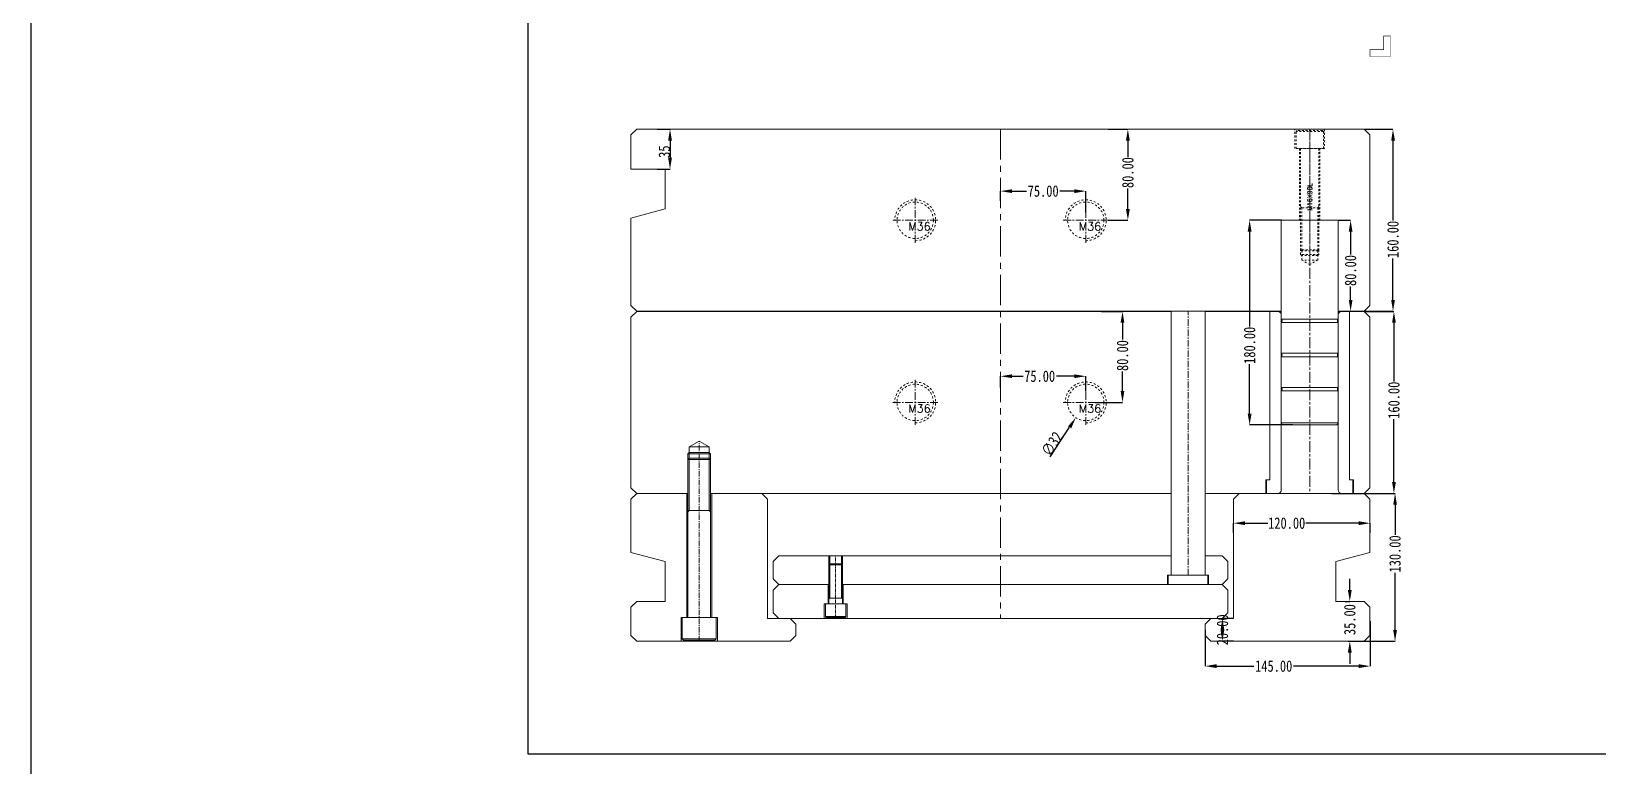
# Model space of a CAD drawing. Header units: millimetres. Extents: x -569 to 1807, y -7664 to 1724.
# Drawn here: x -569 to 809, y -1967 to -1321 of the extents above; entities that cross this region are included whole.
import ezdxf
from ezdxf.enums import TextEntityAlignment as Align

# ---------------------------------------------------------------- set-up
doc = ezdxf.new("R2010")
doc.units = ezdxf.units.MM
doc.header["$LTSCALE"] = 16.335
doc.header["$PDMODE"] = 3
doc.header["$PDSIZE"] = 0.3125
doc.linetypes.add('CENTER', pattern=[0.6, 0.375, -0.075, 0.075, -0.075])
doc.linetypes.add('HIDDEN', pattern=[0.2, 0.1, -0.1])
doc.layers.get('0').update_dxf_attribs({"linetype": 'CONTINUOUS'})
doc.layers.get('Defpoints').update_dxf_attribs({"linetype": 'CONTINUOUS'})
doc.layers.add('moldbase', color=7, linetype='CONTINUOUS', lineweight=20)
doc.layers.add('screw', color=33, linetype='CONTINUOUS', lineweight=13)
doc.styles.get("Standard").update_dxf_attribs({"font": 'txt', "width": 0.8})
doc.styles.add('TXT', font='txt.shx', dxfattribs={"bigfont": 'gbcbig.shx'})
doc.dimstyles.get("Standard").update_dxf_attribs({"dimtxt": 0.15625, "dimasz": 0.1875, "dimexe": 0.125, "dimexo": 0.0625, "dimtad": 0, "dimtih": 1, "dimtoh": 1, "dimdsep": 46, "dimtxsty": 'Standard', "dimcen": 0.09, "dimadec": 0, "dimazin": 0, "dimtp": 0.01, "dimtm": 0.01, "dimtfac": 1, "dimtofl": 0, "dimtmove": 0, "dimatfit": 3, "dimfxl": 0, "dimtolj": 1, "dimarcsym": 0})
doc.dimstyles.new('副本 ISO-25-1', dxfattribs={"dimtxt": 10, "dimasz": 10, "dimexe": 0, "dimexo": 0, "dimgap": 0, "dimtad": 1, "dimtxsty": 'Standard', "dimcen": 0, "dimclrd": 6, "dimclre": 6, "dimclrt": 4, "dimazin": 0, "dimtfac": 1, "dimtofl": 0, "dimtmove": 0, "dimatfit": 3, "dimfxl": 0, "dimarcsym": 0})

# ---------------------------------------------------------------- blocks, each defined once
blk = doc.blocks.new('*D120')
at = {"color": 6, "lineweight": -2}
for p, q in [((603.3, -1407.2), (628.5, -1407.2)), ((628.5, -1417.2), (628.5, -1487.5)), ((628.5, -1557.2), (628.5, -1520.8)), ((603.3, -1567.2), (628.5, -1567.2))]:
    blk.add_line(p, q, dxfattribs=at)
at = {"color": 6}
for points in [[(626.9, -1417.2), (630.2, -1417.2), (628.5, -1407.2)], [(626.9, -1557.2), (630.2, -1557.2), (628.5, -1567.2)]]:
    blk.add_solid(points, dxfattribs=at)
at = {"layer": 'Defpoints', "color": 0}
for p in [(603.3, -1407.2), (603.3, -1567.2), (628.5, -1567.2)]:
    blk.add_point(p, dxfattribs=at)
at = {"color": 4, "insert": (628.5, -1504.1), "char_height": 10, "attachment_point": 5, "rotation": 90}
blk.add_mtext('\\A1;160.00', dxfattribs=at)
blk = doc.blocks.new('*D121')
at = {"color": 6, "lineweight": -2}
for p, q in [((603.3, -1567.4), (629.3, -1567.4)), ((629.3, -1577.4), (629.3, -1628.9)), ((629.3, -1717.4), (629.3, -1662.2)), ((601.4, -1727.4), (629.3, -1727.4))]:
    blk.add_line(p, q, dxfattribs=at)
at = {"color": 6}
for points in [[(627.7, -1577.4), (631, -1577.4), (629.3, -1567.4)], [(627.7, -1717.4), (631, -1717.4), (629.3, -1727.4)]]:
    blk.add_solid(points, dxfattribs=at)
at = {"layer": 'Defpoints', "color": 0}
for p in [(603.3, -1567.4), (601.4, -1727.4), (629.3, -1727.4)]:
    blk.add_point(p, dxfattribs=at)
at = {"color": 4, "insert": (629.3, -1645.5), "char_height": 10, "attachment_point": 5, "rotation": 90}
blk.add_mtext('\\A1;160.00', dxfattribs=at)
blk = doc.blocks.new('*D122')
at = {"color": 6, "lineweight": -2}
for p, q in [((580.3, -1487.2), (591.2, -1487.2)), ((591.2, -1497.2), (591.2, -1517.4)), ((591.2, -1557.2), (591.2, -1545.4)), ((580.3, -1567.2), (591.2, -1567.2))]:
    blk.add_line(p, q, dxfattribs=at)
at = {"color": 6}
for points in [[(589.6, -1497.2), (592.9, -1497.2), (591.2, -1487.2)], [(589.6, -1557.2), (592.9, -1557.2), (591.2, -1567.2)]]:
    blk.add_solid(points, dxfattribs=at)
at = {"layer": 'Defpoints', "color": 0}
for p in [(580.3, -1487.2), (580.3, -1567.2), (591.2, -1567.2)]:
    blk.add_point(p, dxfattribs=at)
at = {"color": 4, "insert": (591.2, -1531.4), "char_height": 10, "attachment_point": 5, "rotation": 90}
blk.add_mtext('\\A1;80.00', dxfattribs=at)
blk = doc.blocks.new('*D123')
at = {"color": 6, "lineweight": -2}
for p, q in [((530.3, -1487.2), (502.4, -1487.2)), ((502.4, -1497.2), (502.4, -1580.6)), ((502.4, -1657.2), (502.4, -1613.9)), ((540.4, -1667.2), (502.4, -1667.2))]:
    blk.add_line(p, q, dxfattribs=at)
at = {"color": 6}
for points in [[(500.7, -1497.2), (504.1, -1497.2), (502.4, -1487.2)], [(500.7, -1657.2), (504.1, -1657.2), (502.4, -1667.2)]]:
    blk.add_solid(points, dxfattribs=at)
at = {"layer": 'Defpoints', "color": 0}
for p in [(530.3, -1487.2), (502.4, -1667.2), (540.4, -1667.2)]:
    blk.add_point(p, dxfattribs=at)
at = {"color": 4, "insert": (502.4, -1597.2), "char_height": 10, "attachment_point": 5, "rotation": 90}
blk.add_mtext('\\A1;180.00', dxfattribs=at)
blk = doc.blocks.new('screw_m36_g')
at = {"layer": 'screw', "color": 1, "linetype": 'CENTER', "ltscale": 1.119559}
for p, q in [((0, -19.8), (0, 19.8)), ((-19.8, 0), (19.8, 0))]:
    blk.add_line(p, q, dxfattribs=at)
at = {"layer": 'screw', "linetype": 'HIDDEN', "ltscale": 1.119559}
blk.add_circle((0, 0), 16, dxfattribs=at)
at = {"layer": 'screw', "color": 92, "linetype": 'HIDDEN', "ltscale": 1.119559}
blk.add_arc((0, 0), 18, 270, 180, dxfattribs=at)
at = {"layer": 'screw', "color": 6, "style": 'TXT'}
blk.add_text('M36', height=7.2, dxfattribs=at).set_placement((-6.12, -9))
blk = doc.blocks.new('*D124')
at = {"color": 6, "lineweight": -2}
for p, q in [((372, -1567.4), (390.6, -1567.4)), ((390.6, -1577.4), (390.6, -1592.2)), ((390.6, -1637.4), (390.6, -1620.2)), ((366.2, -1647.4), (390.6, -1647.4))]:
    blk.add_line(p, q, dxfattribs=at)
at = {"color": 6}
for points in [[(388.9, -1577.4), (392.2, -1577.4), (390.6, -1567.4)], [(388.9, -1637.4), (392.2, -1637.4), (390.6, -1647.4)]]:
    blk.add_solid(points, dxfattribs=at)
at = {"layer": 'Defpoints', "color": 0}
for p in [(372, -1567.4), (390.6, -1567.4), (366.2, -1647.4)]:
    blk.add_point(p, dxfattribs=at)
at = {"color": 4, "insert": (390.6, -1606.2), "char_height": 10, "attachment_point": 5, "rotation": 90}
blk.add_mtext('\\A1;80.00', dxfattribs=at)
blk = doc.blocks.new('*D125')
at = {"color": 6, "lineweight": -2}
for p, q in [((283.3, -1634.3), (283.3, -1624.4)), ((293.3, -1624.4), (303.1, -1624.4)), ((348.3, -1624.4), (332.4, -1624.4)), ((358.3, -1637.8), (358.3, -1624.4))]:
    blk.add_line(p, q, dxfattribs=at)
at = {"color": 6}
for points in [[(293.3, -1622.7), (293.3, -1626), (283.3, -1624.4)], [(348.3, -1622.7), (348.3, -1626), (358.3, -1624.4)]]:
    blk.add_solid(points, dxfattribs=at)
at = {"layer": 'Defpoints', "color": 0}
for p in [(283.3, -1624.4), (283.3, -1634.3), (358.3, -1637.8)]:
    blk.add_point(p, dxfattribs=at)
at = {"color": 4, "insert": (317.7, -1624.4), "char_height": 10, "attachment_point": 5}
blk.add_mtext('\\A1;75.00', dxfattribs=at)
blk = doc.blocks.new('*D126')
at = {"color": 6, "lineweight": -2}
for p, q in [((378.1, -1407.2), (395.3, -1407.2)), ((395.3, -1417.2), (395.3, -1431.3)), ((395.3, -1477.2), (395.3, -1459.3)), ((378.1, -1487.2), (395.3, -1487.2))]:
    blk.add_line(p, q, dxfattribs=at)
at = {"color": 6}
for points in [[(393.6, -1417.2), (397, -1417.2), (395.3, -1407.2)], [(393.6, -1477.2), (397, -1477.2), (395.3, -1487.2)]]:
    blk.add_solid(points, dxfattribs=at)
at = {"layer": 'Defpoints', "color": 0}
for p in [(378.1, -1407.2), (395.3, -1407.2), (378.1, -1487.2)]:
    blk.add_point(p, dxfattribs=at)
at = {"color": 4, "insert": (395.3, -1445.3), "char_height": 10, "attachment_point": 5, "rotation": 90}
blk.add_mtext('\\A1;80.00', dxfattribs=at)
blk = doc.blocks.new('*D127')
at = {"color": 6, "lineweight": -2}
for p, q in [((283.3, -1470.1), (283.3, -1461.6)), ((293.3, -1461.6), (306.1, -1461.6)), ((348.3, -1461.6), (335.5, -1461.6)), ((358.3, -1480.5), (358.3, -1461.6))]:
    blk.add_line(p, q, dxfattribs=at)
at = {"color": 6}
for points in [[(293.3, -1460), (293.3, -1463.3), (283.3, -1461.6)], [(348.3, -1460), (348.3, -1463.3), (358.3, -1461.6)]]:
    blk.add_solid(points, dxfattribs=at)
at = {"layer": 'Defpoints', "color": 0}
for p in [(283.3, -1461.6), (283.3, -1470.1), (358.3, -1480.5)]:
    blk.add_point(p, dxfattribs=at)
at = {"color": 4, "insert": (320.8, -1461.6), "char_height": 10, "attachment_point": 5}
blk.add_mtext('\\A1;75.00', dxfattribs=at)
blk = doc.blocks.new('*D128')
at = {"color": 6, "lineweight": -2}
for p, q in [((574.7, -1727.4), (630.3, -1727.4)), ((630.3, -1737.4), (630.3, -1763.9)), ((630.3, -1847.4), (630.3, -1797.2)), ((589.2, -1857.4), (630.3, -1857.4))]:
    blk.add_line(p, q, dxfattribs=at)
at = {"color": 6}
for points in [[(628.7, -1737.4), (632, -1737.4), (630.3, -1727.4)], [(628.7, -1847.4), (632, -1847.4), (630.3, -1857.4)]]:
    blk.add_solid(points, dxfattribs=at)
at = {"layer": 'Defpoints', "color": 0}
for p in [(574.7, -1727.4), (589.2, -1857.4), (630.3, -1857.4)]:
    blk.add_point(p, dxfattribs=at)
at = {"color": 4, "insert": (630.3, -1780.6), "char_height": 10, "attachment_point": 5, "rotation": 90}
blk.add_mtext('\\A1;130.00', dxfattribs=at)
blk = doc.blocks.new('*D129')
at = {"color": 6, "lineweight": -2}
for p, q in [((488.3, -1762), (488.3, -1753.6)), ((498.3, -1753.6), (518.3, -1753.6)), ((598.3, -1753.6), (551.7, -1753.6)), ((608.3, -1762), (608.3, -1753.6))]:
    blk.add_line(p, q, dxfattribs=at)
at = {"color": 6}
for points in [[(498.3, -1751.9), (498.3, -1755.3), (488.3, -1753.6)], [(598.3, -1751.9), (598.3, -1755.3), (608.3, -1753.6)]]:
    blk.add_solid(points, dxfattribs=at)
at = {"layer": 'Defpoints', "color": 0}
for p in [(488.3, -1753.6), (488.3, -1762), (608.3, -1762)]:
    blk.add_point(p, dxfattribs=at)
at = {"color": 4, "insert": (535, -1753.6), "char_height": 10, "attachment_point": 5}
blk.add_mtext('\\A1;120.00', dxfattribs=at)
blk = doc.blocks.new('*D130')
at = {"color": 6, "lineweight": -2}
for p, q in [((608.3, -1839.9), (608.3, -1879.3)), ((463.3, -1847.4), (463.3, -1879.3)), ((473.3, -1879.3), (506.2, -1879.3)), ((598.3, -1879.3), (540.9, -1879.3))]:
    blk.add_line(p, q, dxfattribs=at)
at = {"color": 6}
for points in [[(473.3, -1877.6), (473.3, -1881), (463.3, -1879.3)], [(598.3, -1877.6), (598.3, -1881), (608.3, -1879.3)]]:
    blk.add_solid(points, dxfattribs=at)
at = {"layer": 'Defpoints', "color": 0}
for p in [(608.3, -1839.9), (463.3, -1847.4), (463.3, -1879.3)]:
    blk.add_point(p, dxfattribs=at)
at = {"color": 4, "insert": (523.6, -1879.3), "char_height": 10, "attachment_point": 5}
blk.add_mtext('\\A1;145.00', dxfattribs=at)
blk = doc.blocks.new('*D131')
at = {"color": 6, "lineweight": -2}
for p, q in [((590.5, -1812.4), (590.5, -1802.4)), ((586.4, -1822.4), (590.5, -1822.4)), ((589.2, -1857.4), (590.5, -1857.4)), ((590.5, -1867.4), (590.5, -1877.4))]:
    blk.add_line(p, q, dxfattribs=at)
at = {"color": 6}
for points in [[(588.8, -1812.4), (592.2, -1812.4), (590.5, -1822.4)], [(588.8, -1867.4), (592.2, -1867.4), (590.5, -1857.4)]]:
    blk.add_solid(points, dxfattribs=at)
at = {"layer": 'Defpoints', "color": 0}
for p in [(586.4, -1822.4), (589.2, -1857.4), (590.5, -1857.4)]:
    blk.add_point(p, dxfattribs=at)
at = {"color": 4, "insert": (590.5, -1838.4), "char_height": 10, "attachment_point": 5, "rotation": 90}
blk.add_mtext('\\A1;35.00', dxfattribs=at)
blk = doc.blocks.new('*D132')
at = {"color": 6, "lineweight": -2}
for p, q in [((488.3, -1837.4), (478.5, -1837.4)), ((488.3, -1857.4), (478.5, -1857.4))]:
    blk.add_line(p, q, dxfattribs=at)
at = {"color": 6}
for points in [[(476.8, -1847.4), (480.1, -1847.4), (478.5, -1837.4)], [(476.8, -1847.4), (480.1, -1847.4), (478.5, -1857.4)]]:
    blk.add_solid(points, dxfattribs=at)
at = {"layer": 'Defpoints', "color": 0}
for p in [(488.3, -1837.4), (478.5, -1857.4), (488.3, -1857.4)]:
    blk.add_point(p, dxfattribs=at)
at = {"color": 4, "insert": (478.5, -1847.4), "char_height": 10, "attachment_point": 5, "rotation": 90}
blk.add_mtext('\\A1;20.00', dxfattribs=at)
blk = doc.blocks.new('*D191')
at = {"color": 6, "lineweight": -2}
blk.add_line((327, -1695.4), (344.1, -1669.2), dxfattribs=at)
at = {"color": 6}
blk.add_solid([(342.7, -1668.3), (345.5, -1670.1), (349.5, -1660.8)], dxfattribs=at)
at = {"layer": 'Defpoints', "color": 0}
for p in [(367, -1634), (349.5, -1660.8)]:
    blk.add_point(p, dxfattribs=at)
at = {"color": 4, "insert": (328.6, -1683.8), "char_height": 10, "attachment_point": 5, "rotation": 56.9026}
blk.add_mtext('∅32', dxfattribs=at)
blk = doc.blocks.new('*D192')
at = {"color": 6, "lineweight": -2}
for p, q in [((-18.8, -1407.2), (-7.4, -1407.2)), ((-7.4, -1417.2), (-7.4, -1432.2)), ((-18.8, -1442.2), (-7.4, -1442.2))]:
    blk.add_line(p, q, dxfattribs=at)
at = {"color": 6}
for points in [[(-9.1, -1417.2), (-5.7, -1417.2), (-7.4, -1407.2)], [(-9.1, -1432.2), (-5.7, -1432.2), (-7.4, -1442.2)]]:
    blk.add_solid(points, dxfattribs=at)
at = {"layer": 'Defpoints', "color": 0}
for p in [(-18.8, -1407.2), (-18.8, -1442.2), (-7.4, -1442.2)]:
    blk.add_point(p, dxfattribs=at)
at = {"color": 4, "insert": (-12.4, -1426.9), "char_height": 10, "attachment_point": 5, "rotation": 90}
blk.add_mtext('35', dxfattribs=at)

msp = doc.modelspace()

# ---------------------------------------------------------------- linework, layer by layer
for points in [[(-569.185, 1723.829), (1806.515, 1723.829), (1806.515, -7663.694), (-569.185, -7663.694)], [(-132.066, -493.371), (1729.363, -493.371), (1729.363, -1956.592), (-132.066, -1956.592)]]:
    msp.add_lwpolyline(points, close=True)
at = {"layer": 'moldbase'}
for p, q in [((-36.733, -1407.21), (-41.733, -1412.21)), ((-41.733, -1412.21), (-41.733, -1442.21)), ((603.267, -1407.21), (-36.733, -1407.21)), ((603.267, -1407.21), (608.267, -1412.21)), ((608.267, -1412.21), (608.267, -1562.21)), ((-41.733, -1442.21), (-11.733, -1442.21)), ((-11.733, -1442.21), (-11.733, -1477.21)), ((-11.733, -1477.21), (-41.733, -1485.249)), ((-41.733, -1485.249), (-41.733, -1562.21)), ((580.267, -1487.21), (530.267, -1487.21)), ((530.267, -1720.41), (530.267, -1487.21)), ((580.267, -1487.21), (580.267, -1720.41)), ((-41.733, -1562.21), (-36.733, -1567.21)), ((-36.733, -1567.41), (-41.733, -1572.41)), ((530.267, -1567.21), (-36.733, -1567.21)), ((433.267, -1567.41), (-36.733, -1567.41)), ((433.267, -1799.41), (433.267, -1567.21)), ((463.267, -1799.41), (463.267, -1567.21)), ((530.267, -1567.41), (463.267, -1567.41)), ((520.267, -1567.41), (520.267, -1715.41)), ((530.267, -1724.41), (530.267, -1570.41)), ((603.267, -1567.21), (580.267, -1567.21)), ((603.267, -1567.41), (580.267, -1567.41)), ((580.267, -1724.41), (580.267, -1570.41)), ((590.267, -1567.41), (590.267, -1715.41)), ((608.267, -1562.21), (603.267, -1567.21)), ((603.267, -1567.41), (608.267, -1572.41)), ((-41.733, -1572.41), (-41.733, -1722.41)), ((580.267, -1574.21), (530.267, -1574.21)), ((580.267, -1577.21), (530.267, -1577.21)), ((608.267, -1572.41), (608.267, -1722.41)), ((580.267, -1604.21), (530.267, -1604.21)), ((580.267, -1607.21), (530.267, -1607.21)), ((580.267, -1634.21), (530.267, -1634.21)), ((580.267, -1637.21), (530.267, -1637.21)), ((580.267, -1665.21), (530.267, -1665.21)), ((578.267, -1667.21), (532.267, -1667.21)), ((9.517, -1686.41), (18.267, -1681.358)), ((9.517, -1696.41), (9.517, -1686.41)), ((9.517, -1686.41), (27.017, -1686.41)), ((18.267, -1681.358), (27.017, -1686.41)), ((27.017, -1686.41), (27.017, -1696.41)), ((8.267, -1697.66), (9.517, -1696.41)), ((8.267, -1836.41), (8.267, -1697.66)), ((9.517, -1696.41), (27.017, -1696.41)), ((27.017, -1696.41), (28.267, -1697.66)), ((28.267, -1836.41), (28.267, -1697.66)), ((520.267, -1715.41), (516.767, -1715.41)), ((516.767, -1715.41), (516.767, -1727.41)), ((517.267, -1715.41), (517.267, -1727.41)), ((590.267, -1715.41), (593.767, -1715.41)), ((593.267, -1715.41), (593.267, -1727.41)), ((593.767, -1715.41), (593.767, -1727.41)), ((-41.733, -1722.41), (-36.733, -1727.41)), ((-36.733, -1727.41), (-41.733, -1732.41)), ((-41.733, -1732.41), (-41.733, -1779.372)), ((8.267, -1727.41), (-36.733, -1727.41)), ((7.267, -1727.41), (7.267, -1836.41)), ((433.267, -1727.41), (28.267, -1727.41)), ((29.267, -1836.41), (29.267, -1727.41)), ((73.267, -1727.41), (78.267, -1732.41)), ((78.267, -1732.41), (78.267, -1837.41)), ((603.267, -1727.41), (463.267, -1727.41)), ((493.267, -1727.41), (488.267, -1732.41)), ((488.267, -1732.41), (488.267, -1837.41)), ((608.267, -1722.41), (603.267, -1727.41)), ((603.267, -1727.41), (608.267, -1732.41)), ((608.267, -1732.41), (608.267, -1779.372)), ((8.267, -1742.41), (28.267, -1742.41)), ((-41.733, -1779.372), (-11.733, -1787.41)), ((-11.733, -1787.41), (-11.733, -1822.41)), ((88.267, -1782.41), (83.267, -1787.41)), ((83.267, -1787.41), (83.267, -1802.41)), ((433.267, -1782.41), (88.267, -1782.41)), ((132.267, -1790.16), (133.017, -1789.41)), ((132.267, -1824.41), (132.267, -1790.16)), ((133.017, -1789.41), (133.017, -1782.41)), ((133.017, -1789.41), (143.517, -1789.41)), ((143.517, -1789.41), (143.517, -1782.41)), ((143.517, -1789.41), (144.267, -1790.16)), ((144.267, -1824.41), (144.267, -1790.16)), ((478.267, -1782.41), (463.267, -1782.41)), ((478.267, -1782.41), (483.267, -1787.41)), ((483.267, -1787.41), (483.267, -1802.41)), ((608.267, -1779.372), (578.267, -1787.41)), ((578.267, -1787.41), (578.267, -1822.41)), ((83.267, -1802.41), (88.267, -1807.41)), ((430.267, -1807.41), (430.267, -1799.41)), ((430.267, -1799.41), (466.267, -1799.41)), ((430.767, -1807.41), (430.767, -1799.41)), ((465.767, -1799.41), (465.767, -1807.41)), ((466.267, -1799.41), (466.267, -1807.41)), ((483.267, -1802.41), (478.267, -1807.41)), ((88.267, -1807.41), (83.267, -1812.41)), ((83.267, -1812.41), (83.267, -1832.41)), ((132.267, -1807.41), (88.267, -1807.41)), ((131.767, -1807.41), (131.767, -1824.41)), ((478.267, -1807.41), (144.267, -1807.41)), ((144.767, -1824.41), (144.767, -1807.41)), ((478.267, -1807.41), (483.267, -1812.41)), ((483.267, -1812.41), (483.267, -1832.41)), ((-36.733, -1822.41), (-41.733, -1827.41)), ((-41.733, -1827.41), (-41.733, -1852.41)), ((-11.733, -1822.41), (-36.733, -1822.41)), ((128.267, -1837.41), (128.267, -1824.41)), ((128.267, -1824.41), (148.267, -1824.41)), ((129.267, -1835.66), (129.267, -1824.41)), ((129.267, -1824.41), (147.267, -1824.41)), ((132.267, -1819.41), (144.267, -1819.41)), ((147.267, -1824.41), (147.267, -1835.66)), ((148.267, -1824.41), (148.267, -1837.41)), ((603.267, -1822.41), (578.267, -1822.41)), ((603.267, -1822.41), (608.267, -1827.41)), ((608.267, -1827.41), (608.267, -1852.41)), ((2.267, -1857.41), (2.267, -1836.41)), ((2.267, -1836.41), (34.267, -1836.41)), ((3.267, -1855.16), (3.267, -1836.41)), ((3.267, -1836.41), (33.267, -1836.41)), ((33.267, -1836.41), (33.267, -1855.16)), ((34.267, -1836.41), (34.267, -1857.41)), ((488.267, -1837.41), (78.267, -1837.41)), ((83.267, -1832.41), (88.267, -1837.41)), ((98.267, -1837.41), (103.267, -1842.41)), ((103.267, -1842.41), (103.267, -1852.41)), ((130.017, -1836.41), (129.267, -1835.66)), ((129.267, -1835.66), (147.267, -1835.66)), ((130.017, -1836.41), (146.517, -1836.41)), ((147.267, -1835.66), (146.517, -1836.41)), ((468.267, -1837.41), (463.267, -1842.41)), ((463.267, -1842.41), (463.267, -1852.41)), ((483.267, -1832.41), (478.267, -1837.41)), ((-41.733, -1852.41), (-36.733, -1857.41)), ((98.267, -1857.41), (-36.733, -1857.41)), ((4.517, -1856.41), (3.267, -1855.16)), ((3.267, -1855.16), (33.267, -1855.16)), ((4.517, -1856.41), (32.017, -1856.41)), ((33.267, -1855.16), (32.017, -1856.41)), ((103.267, -1852.41), (98.267, -1857.41)), ((463.267, -1852.41), (468.267, -1857.41)), ((603.267, -1857.41), (468.267, -1857.41)), ((608.267, -1852.41), (603.267, -1857.41))]:
    msp.add_line(p, q, dxfattribs=at)
at = {"layer": 'moldbase', "color": 1, "linetype": 'CENTER', "ltscale": 4.353841}
msp.add_line((283.267, -1407.21), (283.267, -1837.41), dxfattribs=at)
at = {"layer": 'moldbase', "color": 1, "linetype": 'CENTER', "ltscale": 1.554943}
msp.add_line((555.267, -1407.21), (555.267, -1727.41), dxfattribs=at)
at = {"layer": 'moldbase', "color": 1, "linetype": 'CENTER', "ltscale": 0.932966}
msp.add_line((448.267, -1799.41), (448.267, -1567.21), dxfattribs=at)
at = {"layer": 'moldbase', "color": 92}
for p, q in [((8.267, -1692.66), (9.517, -1691.41)), ((8.267, -1697.66), (8.267, -1692.66)), ((8.267, -1692.66), (28.267, -1692.66)), ((9.517, -1691.41), (27.017, -1691.41)), ((27.017, -1691.41), (28.267, -1692.66)), ((28.267, -1692.66), (28.267, -1697.66)), ((8.267, -1697.66), (28.267, -1697.66)), ((9.517, -1742.41), (9.517, -1696.41)), ((27.017, -1742.41), (27.017, -1696.41)), ((8.267, -1743.66), (9.517, -1742.41)), ((27.017, -1742.41), (28.267, -1743.66)), ((132.267, -1790.16), (132.267, -1782.41)), ((132.267, -1790.16), (144.267, -1790.16)), ((133.017, -1819.41), (133.017, -1789.41)), ((143.517, -1819.41), (143.517, -1789.41)), ((144.267, -1790.16), (144.267, -1782.41)), ((132.267, -1820.16), (133.017, -1819.41)), ((143.517, -1819.41), (144.267, -1820.16))]:
    msp.add_line(p, q, dxfattribs=at)
at = {"layer": 'moldbase', "color": 1, "linetype": 'CENTER', "ltscale": 0.777472}
msp.add_line((18.267, -1857.41), (18.267, -1681.358), dxfattribs=at)
at = {"layer": 'moldbase', "color": 1, "linetype": 'CENTER', "ltscale": 0.466483}
msp.add_line((138.267, -1837.41), (138.267, -1782.41), dxfattribs=at)
at = {"layer": 'moldbase', "const_width": 0.5}
msp.add_lwpolyline([(608.267, -1337.21), (620.267, -1337.21), (620.267, -1325.21), (626.267, -1325.21), (626.267, -1343.21), (608.267, -1343.21), (608.267, -1337.21)], dxfattribs=at)
at = {"layer": 'moldbase'}
for centre, radius, start, end in [((527.267, -1570.41), 3, 360, 90), ((583.267, -1570.41), 3, 90, 180), ((528.944, -1575.71), 2, 311.409608, 48.590469), ((581.59, -1575.71), 2, 131.4098, 228.590317), ((528.944, -1605.71), 2, 311.409608, 48.590469), ((581.59, -1605.71), 2, 131.4098, 228.590317), ((528.944, -1635.71), 2, 311.409608, 48.590469), ((581.59, -1635.71), 2, 131.4098, 228.590317), ((532.267, -1665.21), 2, 180, 270), ((578.267, -1665.21), 2, 270, 0), ((527.267, -1724.41), 3, 270, 360), ((583.267, -1724.41), 3, 180, 270)]:
    msp.add_arc(centre, radius, start, end, dxfattribs=at)
at = {"layer": 'screw', "linetype": 'HIDDEN', "ltscale": 0.995164}
for p, q in [((542.267, -1424.21), (542.267, -1407.21)), ((543.267, -1409.21), (544.267, -1408.21)), ((543.267, -1424.21), (543.267, -1409.21)), ((567.267, -1409.21), (543.267, -1409.21)), ((566.267, -1408.21), (544.267, -1408.21)), ((566.267, -1408.21), (567.267, -1409.21)), ((567.267, -1409.21), (567.267, -1424.21)), ((568.267, -1407.21), (568.267, -1424.21)), ((568.267, -1424.21), (542.267, -1424.21)), ((567.267, -1424.21), (543.267, -1424.21)), ((546.267, -1424.21), (546.267, -1487.21)), ((547.267, -1424.21), (547.267, -1513.21)), ((563.267, -1424.21), (563.267, -1513.21)), ((564.267, -1487.21), (564.267, -1424.21)), ((563.267, -1476.21), (547.267, -1476.21)), ((548.267, -1514.21), (547.267, -1513.21)), ((562.267, -1514.21), (548.267, -1514.21)), ((548.267, -1522.21), (548.267, -1514.21)), ((563.267, -1513.21), (562.267, -1514.21)), ((562.267, -1514.21), (562.267, -1522.21)), ((555.267, -1526.252), (548.267, -1522.21)), ((562.267, -1522.21), (548.267, -1522.21)), ((562.267, -1522.21), (555.267, -1526.252))]:
    msp.add_line(p, q, dxfattribs=at)
at = {"layer": 'screw', "color": 1, "linetype": 'CENTER', "ltscale": 0.621977}
msp.add_line((555.267, -1407.21), (555.267, -1526.252), dxfattribs=at)
msp.add_line((555.267, -1407.21), (555.267, -1526.252), dxfattribs=at)
at = {"layer": 'screw', "color": 92, "linetype": 'HIDDEN', "ltscale": 0.995164}
for p, q in [((548.267, -1476.21), (547.267, -1475.21)), ((548.267, -1476.21), (548.267, -1514.21)), ((563.267, -1475.21), (562.267, -1476.21)), ((562.267, -1476.21), (562.267, -1514.21)), ((547.267, -1517.21), (547.267, -1513.21)), ((563.267, -1513.21), (547.267, -1513.21)), ((563.267, -1513.21), (563.267, -1517.21)), ((548.267, -1518.21), (547.267, -1517.21)), ((563.267, -1517.21), (547.267, -1517.21)), ((562.267, -1518.21), (548.267, -1518.21)), ((563.267, -1517.21), (562.267, -1518.21))]:
    msp.add_line(p, q, dxfattribs=at)

# ---------------------------------------------------------------- block references
at = {"layer": 'screw'}
for p in [(208.267, -1487.21), (358.267, -1487.21), (208.267, -1647.41), (358.267, -1647.41)]:
    msp.add_blockref('screw_m36_g', p, dxfattribs=at)

# ---------------------------------------------------------------- texts
at = {"layer": 'screw', "color": 222, "linetype": 'HIDDEN', "ltscale": 0.995164, "style": 'TXT'}
msp.add_text('M16X90L', height=4, rotation=90, dxfattribs=at).set_placement((555.267, -1466.731), align=Align.MIDDLE)

# ---------------------------------------------------------------- dimensions: what is measured, and where the dimension line sits
for base, p1, p2, dimstyle, override, picture, middle in [((-7.406, -1442.21), (-18.812, -1407.21), (-18.812, -1442.21), '副本 ISO-25-1', {"dimfxl": 1.25, "dimarcsym": 1}, '*D192', (-7.406, -1426.859)), ((395.312, -1407.21), (378.067, -1487.21), (378.067, -1407.21), 'Standard', {"dimtxt": 10, "dimasz": 10, "dimexe": 0, "dimexo": 0, "dimgap": 0, "dimtih": 0, "dimtoh": 0, "dimzin": 0, "dimcen": 0, "dimclrd": 6, "dimclre": 6, "dimclrt": 4, "dimadec": 2, "dimtp": 0, "dimtm": 0, "dimtzin": 0}, '*D126', (395.312, -1445.319)), ((628.549, -1567.21), (603.267, -1407.21), (603.267, -1567.21), 'Standard', {"dimtxt": 10, "dimasz": 10, "dimexe": 0, "dimexo": 0, "dimgap": 0, "dimtih": 0, "dimtoh": 0, "dimzin": 0, "dimcen": 0, "dimclrd": 6, "dimclre": 6, "dimclrt": 4, "dimadec": 2, "dimtp": 0, "dimtm": 0, "dimtzin": 0}, '*D120', (628.549, -1504.148)), ((502.402, -1667.21), (530.267, -1487.21), (540.363, -1667.21), 'Standard', {"dimtxt": 10, "dimasz": 10, "dimexe": 0, "dimexo": 0, "dimgap": 0, "dimtih": 0, "dimtoh": 0, "dimzin": 0, "dimcen": 0, "dimclrd": 6, "dimclre": 6, "dimclrt": 4, "dimadec": 2, "dimtp": 0, "dimtm": 0, "dimtzin": 0}, '*D123', (502.402, -1597.225)), ((591.238, -1567.21), (580.267, -1487.21), (580.267, -1567.21), 'Standard', {"dimtxt": 10, "dimasz": 10, "dimexe": 0, "dimexo": 0, "dimgap": 0, "dimtih": 0, "dimtoh": 0, "dimzin": 0, "dimcen": 0, "dimclrd": 6, "dimclre": 6, "dimclrt": 4, "dimadec": 2, "dimtp": 0, "dimtm": 0, "dimtzin": 0}, '*D122', (591.238, -1531.441)), ((390.563, -1567.41), (366.174, -1647.41), (372.013, -1567.41), 'Standard', {"dimtxt": 10, "dimasz": 10, "dimexe": 0, "dimexo": 0, "dimgap": 0, "dimtih": 0, "dimtoh": 0, "dimzin": 0, "dimcen": 0, "dimclrd": 6, "dimclre": 6, "dimclrt": 4, "dimadec": 2, "dimtp": 0, "dimtm": 0, "dimtzin": 0}, '*D124', (390.563, -1606.195)), ((629.338, -1727.41), (603.267, -1567.41), (601.384, -1727.41), 'Standard', {"dimtxt": 10, "dimasz": 10, "dimexe": 0, "dimexo": 0, "dimgap": 0, "dimtih": 0, "dimtoh": 0, "dimzin": 0, "dimcen": 0, "dimclrd": 6, "dimclre": 6, "dimclrt": 4, "dimadec": 2, "dimtp": 0, "dimtm": 0, "dimtzin": 0}, '*D121', (629.338, -1645.529)), ((630.329, -1857.41), (574.706, -1727.41), (589.23, -1857.41), 'Standard', {"dimtxt": 10, "dimasz": 10, "dimexe": 0, "dimexo": 0, "dimgap": 0, "dimtih": 0, "dimtoh": 0, "dimzin": 0, "dimcen": 0, "dimclrd": 6, "dimclre": 6, "dimclrt": 4, "dimadec": 2, "dimtp": 0, "dimtm": 0, "dimtzin": 0}, '*D128', (630.329, -1780.564)), ((590.511, -1857.41), (586.389, -1822.41), (589.23, -1857.41), 'Standard', {"dimtxt": 10, "dimasz": 10, "dimexe": 0, "dimexo": 0, "dimgap": 0, "dimtih": 0, "dimtoh": 0, "dimzin": 0, "dimcen": 0, "dimclrd": 6, "dimclre": 6, "dimclrt": 4, "dimadec": 2, "dimtp": 0, "dimtm": 0, "dimtzin": 0}, '*D131', (590.511, -1838.401)), ((478.472, -1857.41), (488.267, -1837.41), (488.267, -1857.41), 'Standard', {"dimtxt": 10, "dimasz": 10, "dimexe": 0, "dimexo": 0, "dimgap": 0, "dimtih": 0, "dimtoh": 0, "dimzin": 0, "dimcen": 0, "dimclrd": 6, "dimclre": 6, "dimclrt": 4, "dimadec": 2, "dimtp": 0, "dimtm": 0, "dimtzin": 0}, '*D132', (478.472, -1847.41))]:
    dim = msp.add_linear_dim(base=base, p1=p1, p2=p2, angle=90, dimstyle=dimstyle, override=override)
    dim.commit()
    dim.dimension.update_dxf_attribs({"geometry": picture, "text_midpoint": middle, "dimtype": 160})
for base, p1, p2, picture, middle in [((283.267, -1461.624), (358.267, -1480.529), (283.267, -1470.06), '*D127', (320.815, -1461.624)), ((283.267, -1624.381), (358.267, -1637.763), (283.267, -1634.332), '*D125', (317.74, -1624.381)), ((488.267, -1753.584), (608.267, -1762.049), (488.267, -1762.049), '*D129', (534.996, -1753.584)), ((463.267, -1879.286), (608.267, -1839.91), (463.267, -1847.41), '*D130', (523.556, -1879.286))]:
    dim = msp.add_linear_dim(base=base, p1=p1, p2=p2, dimstyle='Standard', override={"dimtxt": 10, "dimasz": 10, "dimexe": 0, "dimexo": 0, "dimgap": 0, "dimtih": 0, "dimtoh": 0, "dimzin": 0, "dimcen": 0, "dimclrd": 6, "dimclre": 6, "dimclrt": 4, "dimadec": 2, "dimtp": 0, "dimtm": 0, "dimtzin": 0})
    dim.commit()
    dim.dimension.update_dxf_attribs({"geometry": picture, "text_midpoint": middle, "dimtype": 160})
dim = msp.add_diameter_dim_2p(p1=(367.004, -1634.006), p2=(349.53, -1660.814), dimstyle='副本 ISO-25-1', override={"dimfxl": 1.25, "dimarcsym": 1})
dim.commit()
dim.dimension.update_dxf_attribs({"geometry": '*D191', "text_midpoint": (328.596, -1683.774)})

doc.saveas('drawing.dxf')
